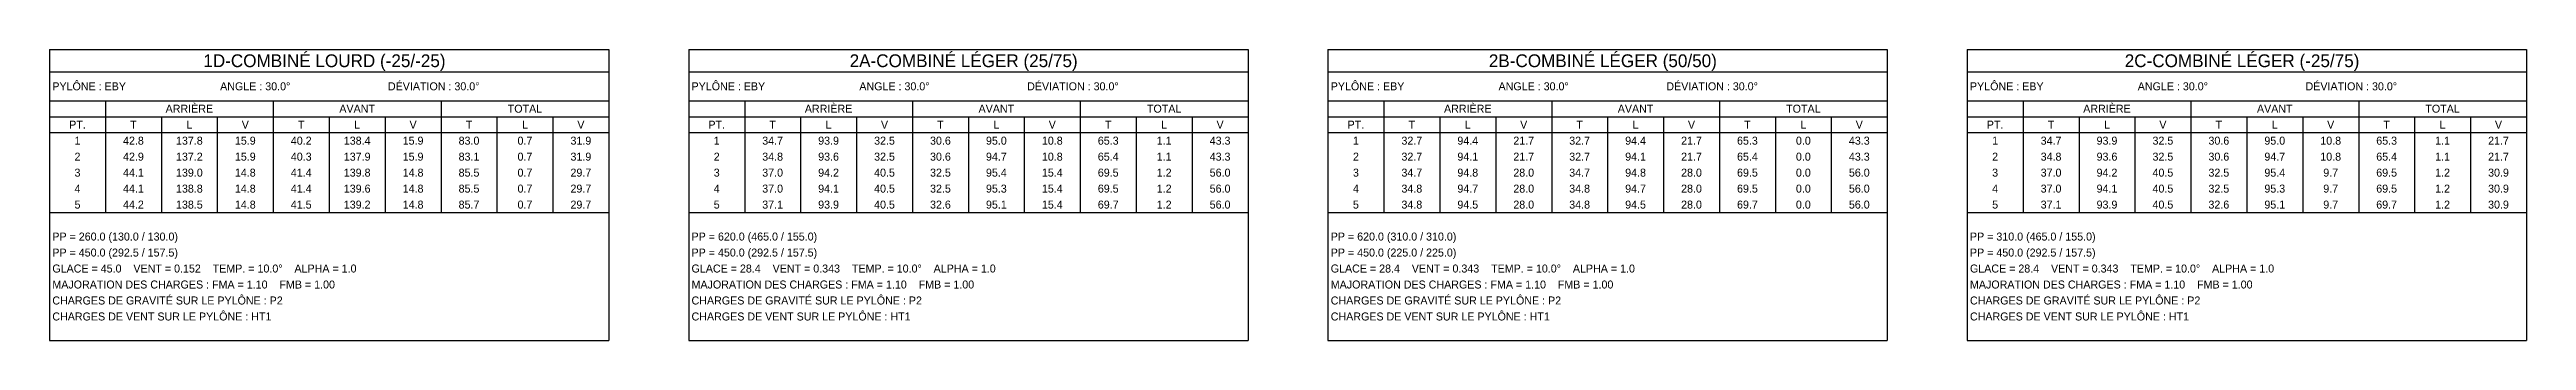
# Model space of a CAD drawing. Header units: metres. Extents: x 0 to 12350, y -182 to 0.
# Drawn here: x 1200 to 2750, y -182 to 0 of the extents above; entities that cross this region are included whole.
import ezdxf
from ezdxf.enums import TextEntityAlignment as Align

# ---------------------------------------------------------------- set-up
doc = ezdxf.new("R2010")
doc.units = ezdxf.units.M

msp = doc.modelspace()

# ---------------------------------------------------------------- linework, layer by layer
at = {"color": 6}
for p, q in [((1200, 0), (1550, 0)), ((1200, 0), (1200, -182)), ((1550, 0), (1550, -182)), ((1600, 0), (1950, 0)), ((1600, 0), (1600, -182)), ((1950, 0), (1950, -182)), ((2000, 0), (2350, 0)), ((2000, 0), (2000, -182)), ((2350, 0), (2350, -182)), ((2400, 0), (2750, 0)), ((2400, 0), (2400, -182)), ((2750, 0), (2750, -182)), ((1200, -14), (1550, -14)), ((1600, -14), (1950, -14)), ((2000, -14), (2350, -14)), ((2400, -14), (2750, -14)), ((1200, -32), (1550, -32)), ((1600, -32), (1950, -32)), ((2000, -32), (2350, -32)), ((2400, -32), (2750, -32)), ((1200, -52), (1550, -52)), ((1600, -52), (1950, -52)), ((2000, -52), (2350, -52)), ((2400, -52), (2750, -52)), ((1200, -102), (1550, -102)), ((1600, -102), (1950, -102)), ((2000, -102), (2350, -102)), ((2400, -102), (2750, -102)), ((1200, -182), (1550, -182)), ((1600, -182), (1950, -182)), ((2000, -182), (2350, -182)), ((2400, -182), (2750, -182))]:
    msp.add_line(p, q, dxfattribs=at)
at = {"color": 4}
for p, q in [((1200, -42), (1550, -42)), ((1235, -32), (1235, -102)), ((1270, -42), (1270, -102)), ((1305, -42), (1305, -102)), ((1340, -32), (1340, -102)), ((1375, -42), (1375, -102)), ((1410, -42), (1410, -102)), ((1445, -32), (1445, -102)), ((1480, -42), (1480, -102)), ((1515, -42), (1515, -102)), ((1600, -42), (1950, -42)), ((1635, -32), (1635, -102)), ((1670, -42), (1670, -102)), ((1705, -42), (1705, -102)), ((1740, -32), (1740, -102)), ((1775, -42), (1775, -102)), ((1810, -42), (1810, -102)), ((1845, -32), (1845, -102)), ((1880, -42), (1880, -102)), ((1915, -42), (1915, -102)), ((2000, -42), (2350, -42)), ((2035, -32), (2035, -102)), ((2070, -42), (2070, -102)), ((2105, -42), (2105, -102)), ((2140, -32), (2140, -102)), ((2175, -42), (2175, -102)), ((2210, -42), (2210, -102)), ((2245, -32), (2245, -102)), ((2280, -42), (2280, -102)), ((2315, -42), (2315, -102)), ((2400, -42), (2750, -42)), ((2435, -32), (2435, -102)), ((2470, -42), (2470, -102)), ((2505, -42), (2505, -102)), ((2540, -32), (2540, -102)), ((2575, -42), (2575, -102)), ((2610, -42), (2610, -102)), ((2645, -32), (2645, -102)), ((2680, -42), (2680, -102)), ((2715, -42), (2715, -102))]:
    msp.add_line(p, q, dxfattribs=at)

# ---------------------------------------------------------------- texts
for s, height, p in [('1D-COMBINÉ LOURD (-25/-25)  ', 8, (1375, -7)), ('2A-COMBINÉ LÉGER (25/75)  ', 8, (1775, -7)), ('2B-COMBINÉ LÉGER (50/50)  ', 8, (2175, -7)), ('2C-COMBINÉ LÉGER (-25/75)  ', 8, (2575, -7)), ('PT.', 5, (1217.5, -47)), ('T', 5, (1252.5, -47)), ('ARRIÈRE', 5, (1287.5, -37)), ('L', 5, (1287.5, -47)), ('V', 5, (1322.5, -47)), ('T', 5, (1357.5, -47)), ('AVANT', 5, (1392.5, -37)), ('L', 5, (1392.5, -47)), ('V', 5, (1427.5, -47)), ('T', 5, (1462.5, -47)), ('TOTAL', 5, (1497.5, -37)), ('L', 5, (1497.5, -47)), ('V', 5, (1532.5, -47)), ('PT.', 5, (1617.5, -47)), ('T', 5, (1652.5, -47)), ('ARRIÈRE', 5, (1687.5, -37)), ('L', 5, (1687.5, -47)), ('V', 5, (1722.5, -47)), ('T', 5, (1757.5, -47)), ('AVANT', 5, (1792.5, -37)), ('L', 5, (1792.5, -47)), ('V', 5, (1827.5, -47)), ('T', 5, (1862.5, -47)), ('TOTAL', 5, (1897.5, -37)), ('L', 5, (1897.5, -47)), ('V', 5, (1932.5, -47)), ('PT.', 5, (2017.5, -47)), ('T', 5, (2052.5, -47)), ('ARRIÈRE', 5, (2087.5, -37)), ('L', 5, (2087.5, -47)), ('V', 5, (2122.5, -47)), ('T', 5, (2157.5, -47)), ('AVANT', 5, (2192.5, -37)), ('L', 5, (2192.5, -47)), ('V', 5, (2227.5, -47)), ('T', 5, (2262.5, -47)), ('TOTAL', 5, (2297.5, -37)), ('L', 5, (2297.5, -47)), ('V', 5, (2332.5, -47)), ('PT.', 5, (2417.5, -47)), ('T', 5, (2452.5, -47)), ('ARRIÈRE', 5, (2487.5, -37)), ('L', 5, (2487.5, -47)), ('V', 5, (2522.5, -47)), ('T', 5, (2557.5, -47)), ('AVANT', 5, (2592.5, -37)), ('L', 5, (2592.5, -47)), ('V', 5, (2627.5, -47)), ('T', 5, (2662.5, -47)), ('TOTAL', 5, (2697.5, -37)), ('L', 5, (2697.5, -47)), ('V', 5, (2732.5, -47)), ('1', 5, (1217.5, -57)), ('42.8', 5, (1252.5, -57)), ('137.8', 5, (1287.5, -57)), ('15.9', 5, (1322.5, -57)), ('40.2', 5, (1357.5, -57)), ('138.4', 5, (1392.5, -57)), ('15.9', 5, (1427.5, -57)), ('83.0', 5, (1462.5, -57)), ('0.7', 5, (1497.5, -57)), ('31.9', 5, (1532.5, -57)), ('1', 5, (1617.5, -57)), ('34.7', 5, (1652.5, -57)), ('93.9', 5, (1687.5, -57)), ('32.5', 5, (1722.5, -57)), ('30.6', 5, (1757.5, -57)), ('95.0', 5, (1792.5, -57)), ('10.8', 5, (1827.5, -57)), ('65.3', 5, (1862.5, -57)), ('1.1', 5, (1897.5, -57)), ('43.3', 5, (1932.5, -57)), ('1', 5, (2017.5, -57)), ('32.7', 5, (2052.5, -57)), ('94.4', 5, (2087.5, -57)), ('21.7', 5, (2122.5, -57)), ('32.7', 5, (2157.5, -57)), ('94.4', 5, (2192.5, -57)), ('21.7', 5, (2227.5, -57)), ('65.3', 5, (2262.5, -57)), ('0.0', 5, (2297.5, -57)), ('43.3', 5, (2332.5, -57)), ('1', 5, (2417.5, -57)), ('34.7', 5, (2452.5, -57)), ('93.9', 5, (2487.5, -57)), ('32.5', 5, (2522.5, -57)), ('30.6', 5, (2557.5, -57)), ('95.0', 5, (2592.5, -57)), ('10.8', 5, (2627.5, -57)), ('65.3', 5, (2662.5, -57)), ('1.1', 5, (2697.5, -57)), ('21.7', 5, (2732.5, -57)), ('3', 5, (1217.5, -77)), ('2', 5, (1217.5, -67)), ('42.9', 5, (1252.5, -67)), ('44.1', 5, (1252.5, -77)), ('137.2', 5, (1287.5, -67)), ('139.0', 5, (1287.5, -77)), ('15.9', 5, (1322.5, -67)), ('14.8', 5, (1322.5, -77)), ('40.3', 5, (1357.5, -67)), ('41.4', 5, (1357.5, -77)), ('137.9', 5, (1392.5, -67)), ('139.8', 5, (1392.5, -77)), ('15.9', 5, (1427.5, -67)), ('14.8', 5, (1427.5, -77)), ('83.1', 5, (1462.5, -67)), ('85.5', 5, (1462.5, -77)), ('0.7', 5, (1497.5, -67)), ('0.7', 5, (1497.5, -77)), ('31.9', 5, (1532.5, -67)), ('29.7', 5, (1532.5, -77)), ('3', 5, (1617.5, -77)), ('2', 5, (1617.5, -67)), ('34.8', 5, (1652.5, -67)), ('37.0', 5, (1652.5, -77)), ('93.6', 5, (1687.5, -67)), ('94.2', 5, (1687.5, -77)), ('40.5', 5, (1722.5, -77)), ('32.5', 5, (1722.5, -67)), ('30.6', 5, (1757.5, -67)), ('32.5', 5, (1757.5, -77)), ('94.7', 5, (1792.5, -67)), ('95.4', 5, (1792.5, -77)), ('10.8', 5, (1827.5, -67)), ('15.4', 5, (1827.5, -77)), ('65.4', 5, (1862.5, -67)), ('69.5', 5, (1862.5, -77)), ('1.1', 5, (1897.5, -67)), ('1.2', 5, (1897.5, -77)), ('43.3', 5, (1932.5, -67)), ('56.0', 5, (1932.5, -77)), ('3', 5, (2017.5, -77)), ('2', 5, (2017.5, -67)), ('32.7', 5, (2052.5, -67)), ('34.7', 5, (2052.5, -77)), ('94.1', 5, (2087.5, -67)), ('94.8', 5, (2087.5, -77)), ('21.7', 5, (2122.5, -67)), ('28.0', 5, (2122.5, -77)), ('32.7', 5, (2157.5, -67)), ('34.7', 5, (2157.5, -77)), ('94.1', 5, (2192.5, -67)), ('94.8', 5, (2192.5, -77)), ('21.7', 5, (2227.5, -67)), ('28.0', 5, (2227.5, -77)), ('65.4', 5, (2262.5, -67)), ('69.5', 5, (2262.5, -77)), ('0.0', 5, (2297.5, -67)), ('0.0', 5, (2297.5, -77)), ('43.3', 5, (2332.5, -67)), ('56.0', 5, (2332.5, -77)), ('3', 5, (2417.5, -77)), ('2', 5, (2417.5, -67)), ('34.8', 5, (2452.5, -67)), ('37.0', 5, (2452.5, -77)), ('93.6', 5, (2487.5, -67)), ('94.2', 5, (2487.5, -77)), ('40.5', 5, (2522.5, -77)), ('32.5', 5, (2522.5, -67)), ('30.6', 5, (2557.5, -67)), ('32.5', 5, (2557.5, -77)), ('94.7', 5, (2592.5, -67)), ('95.4', 5, (2592.5, -77)), ('10.8', 5, (2627.5, -67)), ('9.7', 5, (2627.5, -77)), ('65.4', 5, (2662.5, -67)), ('69.5', 5, (2662.5, -77)), ('1.1', 5, (2697.5, -67)), ('1.2', 5, (2697.5, -77)), ('30.9', 5, (2732.5, -77)), ('21.7', 5, (2732.5, -67)), ('4', 5, (1217.5, -87)), ('44.1', 5, (1252.5, -87)), ('138.8', 5, (1287.5, -87)), ('14.8', 5, (1322.5, -87)), ('41.4', 5, (1357.5, -87)), ('139.6', 5, (1392.5, -87)), ('14.8', 5, (1427.5, -87)), ('85.5', 5, (1462.5, -87)), ('0.7', 5, (1497.5, -87)), ('29.7', 5, (1532.5, -87)), ('4', 5, (1617.5, -87)), ('37.0', 5, (1652.5, -87)), ('94.1', 5, (1687.5, -87)), ('40.5', 5, (1722.5, -87)), ('32.5', 5, (1757.5, -87)), ('95.3', 5, (1792.5, -87)), ('15.4', 5, (1827.5, -87)), ('69.5', 5, (1862.5, -87)), ('1.2', 5, (1897.5, -87)), ('56.0', 5, (1932.5, -87)), ('4', 5, (2017.5, -87)), ('34.8', 5, (2052.5, -87)), ('94.7', 5, (2087.5, -87)), ('28.0', 5, (2122.5, -87)), ('34.8', 5, (2157.5, -87)), ('94.7', 5, (2192.5, -87)), ('28.0', 5, (2227.5, -87)), ('69.5', 5, (2262.5, -87)), ('0.0', 5, (2297.5, -87)), ('56.0', 5, (2332.5, -87)), ('4', 5, (2417.5, -87)), ('37.0', 5, (2452.5, -87)), ('94.1', 5, (2487.5, -87)), ('40.5', 5, (2522.5, -87)), ('32.5', 5, (2557.5, -87)), ('95.3', 5, (2592.5, -87)), ('9.7', 5, (2627.5, -87)), ('69.5', 5, (2662.5, -87)), ('1.2', 5, (2697.5, -87)), ('30.9', 5, (2732.5, -87)), ('5', 5, (1217.5, -97)), ('44.2', 5, (1252.5, -97)), ('138.5', 5, (1287.5, -97)), ('14.8', 5, (1322.5, -97)), ('41.5', 5, (1357.5, -97)), ('139.2', 5, (1392.5, -97)), ('14.8', 5, (1427.5, -97)), ('85.7', 5, (1462.5, -97)), ('0.7', 5, (1497.5, -97)), ('29.7', 5, (1532.5, -97)), ('5', 5, (1617.5, -97)), ('37.1', 5, (1652.5, -97)), ('93.9', 5, (1687.5, -97)), ('40.5', 5, (1722.5, -97)), ('32.6', 5, (1757.5, -97)), ('95.1', 5, (1792.5, -97)), ('15.4', 5, (1827.5, -97)), ('69.7', 5, (1862.5, -97)), ('1.2', 5, (1897.5, -97)), ('56.0', 5, (1932.5, -97)), ('5', 5, (2017.5, -97)), ('34.8', 5, (2052.5, -97)), ('94.5', 5, (2087.5, -97)), ('28.0', 5, (2122.5, -97)), ('34.8', 5, (2157.5, -97)), ('94.5', 5, (2192.5, -97)), ('28.0', 5, (2227.5, -97)), ('69.7', 5, (2262.5, -97)), ('0.0', 5, (2297.5, -97)), ('56.0', 5, (2332.5, -97)), ('5', 5, (2417.5, -97)), ('37.1', 5, (2452.5, -97)), ('93.9', 5, (2487.5, -97)), ('40.5', 5, (2522.5, -97)), ('32.6', 5, (2557.5, -97)), ('95.1', 5, (2592.5, -97)), ('9.7', 5, (2627.5, -97)), ('69.7', 5, (2662.5, -97)), ('1.2', 5, (2697.5, -97)), ('30.9', 5, (2732.5, -97))]:
    msp.add_text(s, height=height).set_placement(p, align=Align.MIDDLE_CENTER)
for s, p in [('PYLÔNE : EBY', (1201.75, -23)), ('ANGLE : 30.0°', (1306.75, -23)), ('DÉVIATION : 30.0°', (1411.75, -23)), ('PYLÔNE : EBY', (1601.75, -23)), ('ANGLE : 30.0°', (1706.75, -23)), ('DÉVIATION : 30.0°', (1811.75, -23)), ('PYLÔNE : EBY', (2001.75, -23)), ('ANGLE : 30.0°', (2106.75, -23)), ('DÉVIATION : 30.0°', (2211.75, -23)), ('PYLÔNE : EBY', (2401.75, -23)), ('ANGLE : 30.0°', (2506.75, -23)), ('DÉVIATION : 30.0°', (2611.75, -23)), ('PP = 260.0 (130.0 / 130.0)', (1201.75, -117)), ('PP = 620.0 (465.0 / 155.0)', (1601.75, -117)), ('PP = 620.0 (310.0 / 310.0)', (2001.75, -117)), ('PP = 310.0 (465.0 / 155.0)', (2401.75, -117)), ('GLACE = 45.0    VENT = 0.152    TEMP. = 10.0°    ALPHA = 1.0', (1201.75, -137)), ('PP = 450.0 (292.5 / 157.5)', (1201.75, -127)), ('GLACE = 28.4    VENT = 0.343    TEMP. = 10.0°    ALPHA = 1.0', (1601.75, -137)), ('PP = 450.0 (292.5 / 157.5)', (1601.75, -127)), ('GLACE = 28.4    VENT = 0.343    TEMP. = 10.0°    ALPHA = 1.0', (2001.75, -137)), ('PP = 450.0 (225.0 / 225.0)', (2001.75, -127)), ('GLACE = 28.4    VENT = 0.343    TEMP. = 10.0°    ALPHA = 1.0', (2401.75, -137)), ('PP = 450.0 (292.5 / 157.5)', (2401.75, -127)), ('CHARGES DE GRAVITÉ SUR LE PYLÔNE : P2', (1201.75, -157)), ('MAJORATION DES CHARGES : FMA = 1.10    FMB = 1.00', (1201.75, -147)), ('CHARGES DE GRAVITÉ SUR LE PYLÔNE : P2', (1601.75, -157)), ('MAJORATION DES CHARGES : FMA = 1.10    FMB = 1.00', (1601.75, -147)), ('CHARGES DE GRAVITÉ SUR LE PYLÔNE : P2', (2001.75, -157)), ('MAJORATION DES CHARGES : FMA = 1.10    FMB = 1.00', (2001.75, -147)), ('CHARGES DE GRAVITÉ SUR LE PYLÔNE : P2', (2401.75, -157)), ('MAJORATION DES CHARGES : FMA = 1.10    FMB = 1.00', (2401.75, -147)), ('CHARGES DE VENT SUR LE PYLÔNE : HT1', (1201.75, -167)), ('CHARGES DE VENT SUR LE PYLÔNE : HT1', (1601.75, -167)), ('CHARGES DE VENT SUR LE PYLÔNE : HT1', (2001.75, -167)), ('CHARGES DE VENT SUR LE PYLÔNE : HT1', (2401.75, -167))]:
    msp.add_text(s, height=5).set_placement(p, align=Align.MIDDLE_LEFT)

doc.saveas('drawing.dxf')
